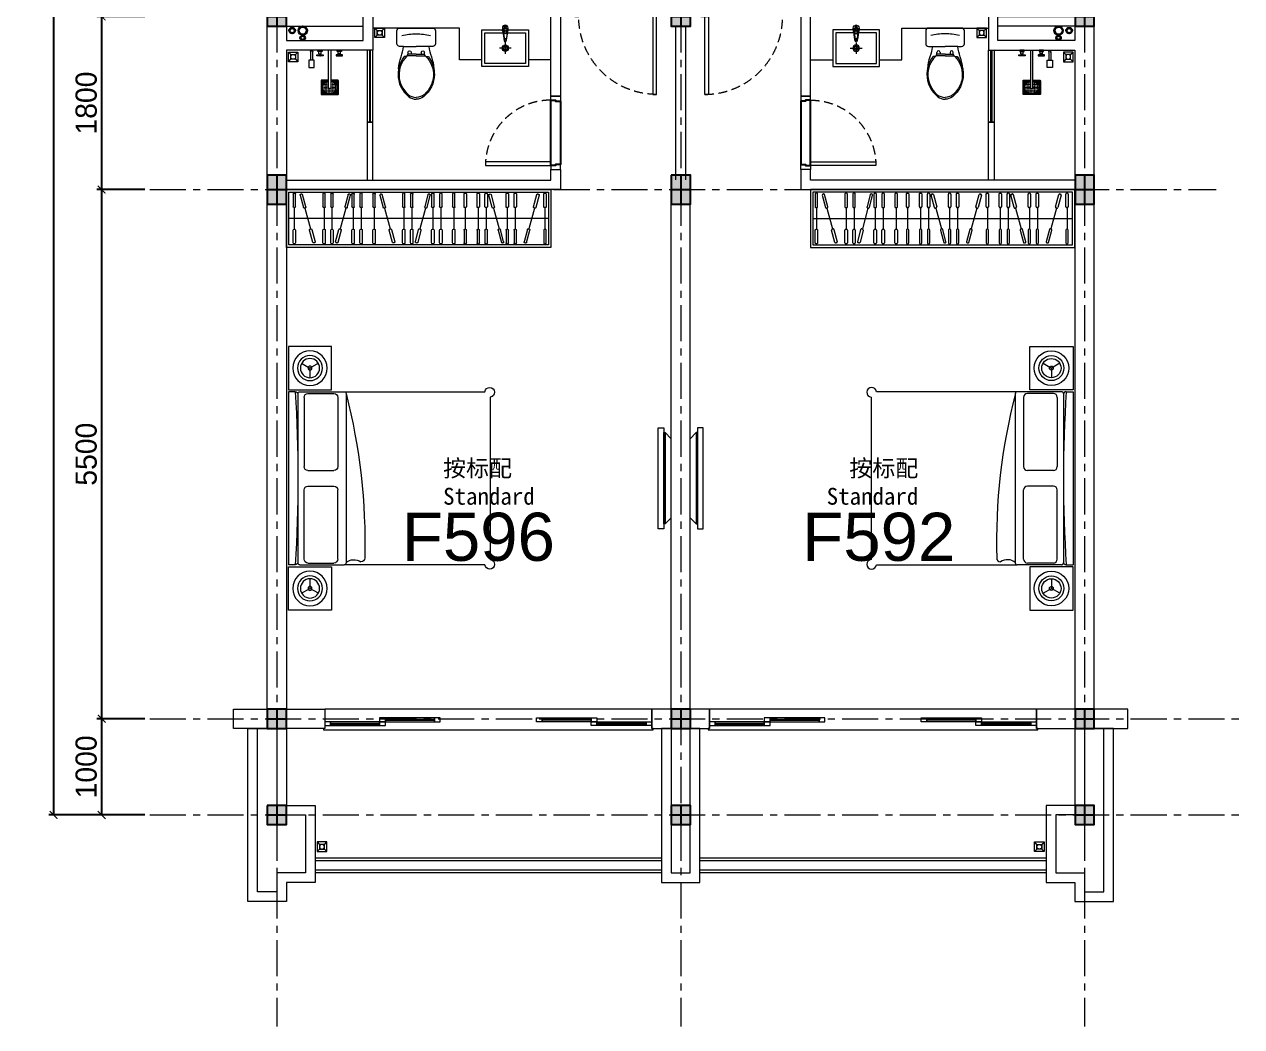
# Model space of a CAD drawing. Header units: inches. Extents: x -315689 to -186947, y -1261464 to -1173043.
# Drawn here: x -231417 to -218758, y -1197688 to -1187270 of the extents above; entities that cross this region are included whole.
import ezdxf

# ---------------------------------------------------------------- set-up
doc = ezdxf.new("R2010")
doc.units = ezdxf.units.IN
doc.header["$LTSCALE"] = 30
doc.header["$MEASUREMENT"] = 0
doc.linetypes.add('CENTER-1', pattern=[10, 6.25, -1.25, 1.25, -1.25])
doc.linetypes.add('HIDDEN', pattern=[9.525, 6.35, -3.175])
doc.layers.get('Defpoints').update_dxf_attribs({"color": 140, "lineweight": 0})
for name, color, linetype, lineweight in [('200mm Colum', 1, 'Continuous', 0), ('200mm Wall', 7, 'Continuous', 20), ('A-FLOR-HRAL', 11, 'Continuous', 0), ('A-WALL', 7, 'Continuous', 0), ('A-WALL-4-20', 252, 'Continuous', 0), ('C-DOOR', 45, 'Continuous', 0), ('D-FURNITURES-COUNTER-CABINET', 40, 'Continuous', 0), ('E- FIXTURES-TOILET', 251, 'Continuous', 0), ('E-FIXTURES-KITCHEN', 251, 'Continuous', 0), ('floor', 1, 'Continuous', 18), ('Grid-Line', 1, 'CENTER-1', 5), ('Symbol-Template', 251, 'Continuous', 0), ('TEXT2', 7, 'Continuous', 25)]:
    doc.layers.add(name, color=color, linetype=linetype, lineweight=lineweight)
doc.layers.add('A-dims', color=7, linetype='Continuous')
doc.styles.add('Annotative', font='arial.ttf')
doc.styles.add('cordia.shx', font='cordia.shx')
doc.styles.get("Standard").update_dxf_attribs({"font": 'arial.ttf'})
doc.dimstyles.new('ISO 100', dxfattribs={"dimscale": 100, "dimtxt": 2.2, "dimasz": 0.8, "dimexe": 0.5, "dimexo": 0.5, "dimgap": 0.5, "dimtad": 1, "dimdec": 0, "dimzin": 0, "dimdsep": 46, "dimtxsty": 'cordia.shx', "dimblk": 'ARCHTICK', "dimcen": 0.09, "dimclrd": 6, "dimclre": 6, "dimclrt": 256, "dimadec": 0, "dimazin": 0, "dimtfac": 1, "dimtdec": 0, "dimtix": 1, "dimtmove": 2, "dimatfit": 3, "dimfxl": 1, "dimtolj": 1, "dimtzin": 0, "dimarcsym": 0})

# ---------------------------------------------------------------- blocks, each defined once
blk = doc.blocks.new('AR-Drain-Tiolet-Area_Flat-A')
at = {"color": 0, "ltscale": 800}
for p, q in [((-120, -20), (-95, -45)), ((-95, -95), (-120, -120)), ((-45, -45), (-20, -20)), ((-45, -95), (-20, -120))]:
    blk.add_line(p, q, dxfattribs=at)
for points in [[(-20, -20), (-20, -120), (-120, -120), (-120, -20)], [(-45, -45), (-45, -95), (-95, -95), (-95, -45)]]:
    blk.add_lwpolyline(points, close=True, dxfattribs=at)
blk.add_circle((-70, -70), 25, dxfattribs=at)
blk = doc.blocks.new('AR-TV_Flat-A')
for points in [[(25, -525), (85, -525), (85, 525), (25, 525)], [(-50, 410), (10, 475), (10, -475), (-50, -410)], [(10, -475), (25, -475), (25, 475), (10, 475)]]:
    blk.add_lwpolyline(points, close=True)
blk = doc.blocks.new('AR-Wardrobe-Master-Bedroom_Flat-A')
at = {"color": 0}
for p, q in [((-2627, -58), (-2593, -186)), ((-2614, -46), (-2621, -47)), ((-2569, -179), (-2603, -52)), ((-2392, -46), (-2392, -178)), ((-2367, -178), (-2367, -46)), ((-2309, -46), (-2309, -178)), ((-2284, -178), (-2284, -46)), ((-2128, -52), (-2162, -179)), ((-2138, -186), (-2104, -58)), ((-2110, -47), (-2117, -46)), ((-2090, -46), (-2090, -178)), ((-2065, -178), (-2065, -46)), ((-2007, -46), (-2007, -178)), ((-1982, -178), (-1982, -46)), ((-1872, -46), (-1872, -178)), ((-1847, -178), (-1847, -46)), ((-1753, -178), (-1753, -46)), ((-1728, -46), (-1728, -178)), ((-1618, -178), (-1618, -46)), ((-1593, -46), (-1593, -178)), ((-1535, -178), (-1535, -46)), ((-1510, -46), (-1510, -178)), ((-1462, -186), (-1496, -58)), ((-1490, -47), (-1483, -46)), ((-1472, -52), (-1438, -179)), ((-1316, -178), (-1316, -46)), ((-1291, -46), (-1291, -178)), ((-1233, -178), (-1233, -46)), ((-1208, -46), (-1208, -178)), ((-1031, -179), (-997, -52)), ((-973, -58), (-1007, -186)), ((-986, -46), (-979, -47)), ((-924, -178), (-924, -46)), ((-924, -178), (-924, -46)), ((-899, -46), (-899, -178)), ((-899, -46), (-899, -178)), ((-789, -178), (-789, -46)), ((-764, -46), (-764, -178)), ((-706, -178), (-706, -46)), ((-681, -46), (-681, -178)), ((-633, -186), (-667, -58)), ((-661, -47), (-654, -46)), ((-643, -52), (-609, -179)), ((-487, -178), (-487, -46)), ((-462, -46), (-462, -178)), ((-404, -178), (-404, -46)), ((-379, -46), (-379, -178)), ((-202, -179), (-168, -52)), ((-144, -58), (-178, -186)), ((-157, -46), (-150, -47)), ((-95, -178), (-95, -46)), ((-70, -46), (-70, -178)), ((-2689, -187), (-2689, -412)), ((-2582, -192), (-2575, -190)), ((-2579, -191), (-2521, -409)), ((-2383, -187), (-2376, -187)), ((-2380, -187), (-2380, -412)), ((-2300, -187), (-2293, -187)), ((-2297, -187), (-2297, -412)), ((-2153, -191), (-2211, -409)), ((-2156, -190), (-2149, -192)), ((-2081, -187), (-2074, -187)), ((-2078, -187), (-2078, -412)), ((-1998, -187), (-1991, -187)), ((-1995, -187), (-1995, -412)), ((-1863, -187), (-1856, -187)), ((-1860, -187), (-1860, -412)), ((-1737, -187), (-1744, -187)), ((-1740, -187), (-1740, -412)), ((-1602, -187), (-1609, -187)), ((-1605, -187), (-1605, -412)), ((-1519, -187), (-1526, -187)), ((-1522, -187), (-1522, -412)), ((-1444, -190), (-1451, -192)), ((-1447, -191), (-1389, -409)), ((-1300, -187), (-1307, -187)), ((-1303, -187), (-1303, -412)), ((-1217, -187), (-1224, -187)), ((-1220, -187), (-1220, -412)), ((-1021, -191), (-1079, -409)), ((-1018, -192), (-1025, -190)), ((-908, -187), (-915, -187)), ((-908, -187), (-915, -187)), ((-911, -187), (-911, -412)), ((-911, -187), (-911, -412)), ((-773, -187), (-780, -187)), ((-776, -187), (-776, -412)), ((-690, -187), (-697, -187)), ((-693, -187), (-693, -412)), ((-615, -190), (-622, -192)), ((-618, -191), (-560, -409)), ((-471, -187), (-478, -187)), ((-474, -187), (-474, -412)), ((-388, -187), (-395, -187)), ((-391, -187), (-391, -412)), ((-192, -191), (-250, -409)), ((-189, -192), (-196, -190)), ((-79, -187), (-86, -187)), ((-82, -187), (-82, -412)), ((-2725, -300), (-25, -300)), ((-2496, -548), (-2530, -421)), ((-2524, -410), (-2517, -408)), ((-2506, -414), (-2472, -542)), ((-2392, -553), (-2392, -421)), ((-2383, -412), (-2376, -412)), ((-2367, -421), (-2367, -553)), ((-2309, -553), (-2309, -421)), ((-2300, -412), (-2293, -412)), ((-2284, -421), (-2284, -553)), ((-2259, -542), (-2225, -414)), ((-2201, -421), (-2235, -548)), ((-2214, -408), (-2207, -410)), ((-2090, -553), (-2090, -421)), ((-2081, -412), (-2074, -412)), ((-2065, -421), (-2065, -553)), ((-2007, -553), (-2007, -421)), ((-1998, -412), (-1991, -412)), ((-1982, -421), (-1982, -553)), ((-1872, -553), (-1872, -421)), ((-1863, -412), (-1856, -412)), ((-1847, -421), (-1847, -553)), ((-1753, -421), (-1753, -553)), ((-1737, -412), (-1744, -412)), ((-1728, -553), (-1728, -421)), ((-1618, -421), (-1618, -553)), ((-1602, -412), (-1609, -412)), ((-1593, -553), (-1593, -421)), ((-1535, -421), (-1535, -553)), ((-1519, -412), (-1526, -412)), ((-1510, -553), (-1510, -421)), ((-1399, -421), (-1365, -548)), ((-1386, -408), (-1393, -410)), ((-1341, -542), (-1375, -414)), ((-1316, -421), (-1316, -553)), ((-1300, -412), (-1307, -412)), ((-1291, -553), (-1291, -421)), ((-1233, -421), (-1233, -553)), ((-1217, -412), (-1224, -412)), ((-1208, -553), (-1208, -421)), ((-1094, -414), (-1128, -542)), ((-1104, -548), (-1070, -421)), ((-1076, -410), (-1083, -408)), ((-924, -421), (-924, -553)), ((-924, -421), (-924, -553)), ((-908, -412), (-915, -412)), ((-908, -412), (-915, -412)), ((-899, -553), (-899, -421)), ((-899, -553), (-899, -421)), ((-789, -421), (-789, -553)), ((-773, -412), (-780, -412)), ((-764, -553), (-764, -421)), ((-706, -421), (-706, -553)), ((-690, -412), (-697, -412)), ((-681, -553), (-681, -421)), ((-570, -421), (-536, -548)), ((-557, -408), (-564, -410)), ((-512, -542), (-546, -414)), ((-487, -421), (-487, -553)), ((-471, -412), (-478, -412)), ((-462, -553), (-462, -421)), ((-404, -421), (-404, -553)), ((-388, -412), (-395, -412)), ((-379, -553), (-379, -421)), ((-265, -414), (-299, -542)), ((-275, -548), (-241, -421)), ((-247, -410), (-254, -408)), ((-95, -421), (-95, -553)), ((-79, -412), (-86, -412)), ((-70, -553), (-70, -421)), ((-2478, -553), (-2485, -554)), ((-2376, -562), (-2383, -562)), ((-2293, -562), (-2300, -562)), ((-2246, -554), (-2253, -553)), ((-2074, -562), (-2081, -562)), ((-1991, -562), (-1998, -562)), ((-1856, -562), (-1863, -562)), ((-1744, -562), (-1737, -562)), ((-1609, -562), (-1602, -562)), ((-1526, -562), (-1519, -562)), ((-1354, -554), (-1347, -553)), ((-1307, -562), (-1300, -562)), ((-1224, -562), (-1217, -562)), ((-1122, -553), (-1115, -554)), ((-915, -562), (-908, -562)), ((-915, -562), (-908, -562)), ((-780, -562), (-773, -562)), ((-697, -562), (-690, -562)), ((-525, -554), (-518, -553)), ((-478, -562), (-471, -562)), ((-395, -562), (-388, -562)), ((-293, -553), (-286, -554)), ((-86, -562), (-79, -562))]:
    blk.add_line(p, q, dxfattribs=at)
for points in [[(0, 0), (-2750, 0), (-2750, -600), (0, -600)], [(-25, -25), (-2725, -25), (-2725, -575), (-25, -575)]]:
    blk.add_lwpolyline(points, close=True, dxfattribs=at)
for points in [[(-2701, -46), (-2701, -178, 0.414214), (-2692, -187), (-2685, -187, 0.414214), (-2676, -178), (-2676, -46, 0.414214), (-2685, -37), (-2692, -37, 0.414214)], [(-915, -37, 0.414214), (-924, -46, -0.414214), (-915, -37), (-908, -37, -0.414214), (-899, -46, 0.414214), (-908, -37)], [(-2692, -562, -0.414214), (-2701, -553), (-2701, -421, -0.414214), (-2692, -412), (-2685, -412, -0.414214), (-2676, -421), (-2676, -553, -0.414214), (-2685, -562)]]:
    blk.add_lwpolyline(points, format="xyb", close=True, dxfattribs=at)
for points in [[(-2367, -46, 0.414214), (-2376, -37), (-2383, -37, 0.414214), (-2392, -46)], [(-2284, -46, 0.414214), (-2293, -37), (-2300, -37, 0.414214), (-2309, -46)], [(-2065, -46, 0.414214), (-2074, -37), (-2081, -37, 0.414214), (-2090, -46)], [(-1982, -46, 0.414214), (-1991, -37), (-1998, -37, 0.414214), (-2007, -46)], [(-1847, -46, 0.414214), (-1856, -37), (-1863, -37, 0.414214), (-1872, -46)], [(-1753, -46, -0.414214), (-1744, -37), (-1737, -37, -0.414214), (-1728, -46)], [(-1618, -46, -0.414214), (-1609, -37), (-1602, -37, -0.414214), (-1593, -46)], [(-1510, -46, 0.414214), (-1519, -37), (-1526, -37, 0.414214), (-1535, -46)], [(-1291, -46, 0.414214), (-1300, -37), (-1307, -37, 0.414214), (-1316, -46)], [(-1233, -46, -0.414214), (-1224, -37), (-1217, -37, -0.414214), (-1208, -46)], [(-789, -46, -0.414214), (-780, -37), (-773, -37, -0.414214), (-764, -46)], [(-681, -46, 0.414214), (-690, -37), (-697, -37, 0.414214), (-706, -46)], [(-462, -46, 0.414214), (-471, -37), (-478, -37, 0.414214), (-487, -46)], [(-404, -46, -0.414214), (-395, -37), (-388, -37, -0.414214), (-379, -46)], [(-70, -46, 0.414214), (-79, -37), (-86, -37, 0.414214), (-95, -46)]]:
    blk.add_lwpolyline(points, format="xyb", dxfattribs=at)
for centre, start, end in [((-2619, -56), 105, 195), ((-2612, -54), 15, 105), ((-2120, -54), 75, 165), ((-2113, -56), 345, 75), ((-1487, -56), 105, 195), ((-1480, -54), 15, 105), ((-988, -54), 75, 165), ((-981, -56), 345, 75), ((-658, -56), 105, 195), ((-651, -54), 15, 105), ((-159, -54), 75, 165), ((-152, -56), 345, 75), ((-2585, -184), 195, 285), ((-2578, -182), 285, 15), ((-2383, -178), 180, 270), ((-2376, -178), 270, 0), ((-2300, -178), 180, 270), ((-2293, -178), 270, 0), ((-2154, -182), 165, 255), ((-2147, -184), 255, 345), ((-2081, -178), 180, 270), ((-2074, -178), 270, 0), ((-1998, -178), 180, 270), ((-1991, -178), 270, 0), ((-1863, -178), 180, 270), ((-1856, -178), 270, 0), ((-1744, -178), 180, 270), ((-1737, -178), 270, 0), ((-1609, -178), 180, 270), ((-1602, -178), 270, 0), ((-1526, -178), 180, 270), ((-1519, -178), 270, 0), ((-1453, -184), 195, 285), ((-1446, -182), 285, 15), ((-1307, -178), 180, 270), ((-1300, -178), 270, 0), ((-1224, -178), 180, 270), ((-1217, -178), 270, 0), ((-1022, -182), 165, 255), ((-1015, -184), 255, 345), ((-915, -178), 180, 270), ((-915, -178), 180, 270), ((-908, -178), 270, 0), ((-908, -178), 270, 0), ((-780, -178), 180, 270), ((-773, -178), 270, 0), ((-697, -178), 180, 270), ((-690, -178), 270, 0), ((-624, -184), 195, 285), ((-617, -182), 285, 15), ((-478, -178), 180, 270), ((-471, -178), 270, 0), ((-395, -178), 180, 270), ((-388, -178), 270, 0), ((-193, -182), 165, 255), ((-186, -184), 255, 345), ((-86, -178), 180, 270), ((-79, -178), 270, 0), ((-2522, -418), 105, 195), ((-2515, -416), 15, 105), ((-2383, -421), 90, 180), ((-2376, -421), 0, 90), ((-2300, -421), 90, 180), ((-2293, -421), 0, 90), ((-2217, -416), 75, 165), ((-2210, -418), 345, 75), ((-2081, -421), 90, 180), ((-2074, -421), 0, 90), ((-1998, -421), 90, 180), ((-1991, -421), 0, 90), ((-1863, -421), 90, 180), ((-1856, -421), 0, 90), ((-1744, -421), 90, 180), ((-1737, -421), 0, 90), ((-1609, -421), 90, 180), ((-1602, -421), 0, 90), ((-1526, -421), 90, 180), ((-1519, -421), 0, 90), ((-1390, -418), 105, 195), ((-1383, -416), 15, 105), ((-1307, -421), 90, 180), ((-1300, -421), 0, 90), ((-1224, -421), 90, 180), ((-1217, -421), 0, 90), ((-1085, -416), 75, 165), ((-1078, -418), 345, 75), ((-915, -421), 90, 180), ((-915, -421), 90, 180), ((-908, -421), 0, 90), ((-908, -421), 0, 90), ((-780, -421), 90, 180), ((-773, -421), 0, 90), ((-697, -421), 90, 180), ((-690, -421), 0, 90), ((-561, -418), 105, 195), ((-554, -416), 15, 105), ((-478, -421), 90, 180), ((-471, -421), 0, 90), ((-395, -421), 90, 180), ((-388, -421), 0, 90), ((-256, -416), 75, 165), ((-249, -418), 345, 75), ((-86, -421), 90, 180), ((-79, -421), 0, 90), ((-2488, -546), 195, 285), ((-2481, -544), 285, 15), ((-2383, -553), 180, 270), ((-2376, -553), 270, 0), ((-2300, -553), 180, 270), ((-2293, -553), 270, 0), ((-2251, -544), 165, 255), ((-2244, -546), 255, 345), ((-2081, -553), 180, 270), ((-2074, -553), 270, 0), ((-1998, -553), 180, 270), ((-1991, -553), 270, 0), ((-1863, -553), 180, 270), ((-1856, -553), 270, 0), ((-1744, -553), 180, 270), ((-1737, -553), 270, 0), ((-1609, -553), 180, 270), ((-1602, -553), 270, 0), ((-1526, -553), 180, 270), ((-1519, -553), 270, 0), ((-1356, -546), 195, 285), ((-1349, -544), 285, 15), ((-1307, -553), 180, 270), ((-1300, -553), 270, 0), ((-1224, -553), 180, 270), ((-1217, -553), 270, 0), ((-1119, -544), 165, 255), ((-1112, -546), 255, 345), ((-915, -553), 180, 270), ((-915, -553), 180, 270), ((-908, -553), 270, 0), ((-908, -553), 270, 0), ((-780, -553), 180, 270), ((-773, -553), 270, 0), ((-697, -553), 180, 270), ((-690, -553), 270, 0), ((-527, -546), 195, 285), ((-520, -544), 285, 15), ((-478, -553), 180, 270), ((-471, -553), 270, 0), ((-395, -553), 180, 270), ((-388, -553), 270, 0), ((-290, -544), 165, 255), ((-283, -546), 255, 345), ((-86, -553), 180, 270), ((-79, -553), 270, 0)]:
    blk.add_arc(centre, 9, start, end, dxfattribs=at)
blk = doc.blocks.new('AR-Shower_Flat-A')
at = {"color": 0}
for p, q in [((-12, 0), (-12, -388)), ((13, -388), (13, 0)), ((-133, -50), (-105, -50)), ((-113, -38), (-113, -13)), ((-113, -38), (-88, -38)), ((-111, -40), (-111, -38)), ((-111, -40), (-90, -40)), ((-105, -50), (-105, -40)), ((-95, -50), (-95, -40)), ((-90, -40), (-90, -38)), ((-88, -38), (-88, -13)), ((88, -38), (88, -13)), ((113, -38), (88, -38)), ((90, -40), (90, -38)), ((111, -40), (90, -40)), ((95, -50), (95, -40)), ((105, -50), (105, -40)), ((133, -50), (105, -50)), ((111, -40), (111, -38)), ((113, -38), (113, -13)), ((179, -16), (179, -105)), ((198, -16), (198, -105))]:
    blk.add_line(p, q, dxfattribs=at)
at = {"color": 0, "ltscale": 0.4}
for p, q in [((-80, -373), (-30, -322)), ((-80, -367), (-35, -322)), ((-80, -358), (-45, -322)), ((-80, -352), (-50, -322)), ((-80, -343), (-60, -322)), ((-80, -337), (-65, -322)), ((80, -373), (30, -322)), ((80, -367), (35, -322)), ((80, -358), (45, -322)), ((80, -352), (50, -322)), ((80, -343), (60, -322)), ((80, -337), (65, -322)), ((-80, -402), (-30, -452)), ((-80, -408), (-35, -452)), ((-80, -417), (-45, -452)), ((-80, -423), (-50, -452)), ((-80, -432), (-60, -452)), ((-80, -438), (-65, -452)), ((80, -402), (30, -452)), ((80, -408), (35, -452)), ((80, -417), (45, -452)), ((80, -423), (50, -452)), ((80, -432), (60, -452)), ((80, -438), (65, -452))]:
    blk.add_line(p, q, dxfattribs=at)
at = {"color": 0}
for points in [[(-123, -13), (-77, -13), (-77, 0), (-123, 0)], [(77, -13), (123, -13), (123, 0), (77, 0)], [(216, -180), (160, -180), (160, -105), (216, -105)]]:
    blk.add_lwpolyline(points, close=True, dxfattribs=at)
for points in [[(-95, -50), (-68, -50), (-68, -60), (-133, -60), (-133, -50), (-105, -50)], [(95, -50), (68, -50), (68, -60), (133, -60), (133, -50), (105, -50)]]:
    blk.add_lwpolyline(points, dxfattribs=at)
blk.add_lwpolyline([(13, -312), (85, -312, -0.414214), (90, -318), (90, -458, -0.414214), (85, -462), (-85, -462, -0.414214), (-90, -458), (-90, -318, -0.414214), (-85, -312), (-12, -312)], format="xyb", dxfattribs=at)
at = {"color": 0, "ltscale": 0.4}
blk.add_lwpolyline([(13, -318), (80, -318, -0.414214), (85, -322), (85, -452, -0.414214), (80, -458), (-80, -458, -0.414214), (-85, -452), (-85, -322, -0.414214), (-80, -318), (-12, -318)], format="xyb", dxfattribs=at)
blk.add_lwpolyline([(13, -322), (80, -322), (80, -452), (-80, -452), (-80, -322), (-12, -322)], dxfattribs=at)
at = {"color": 0}
for centre in [(-100, -55), (100, -55)]:
    blk.add_circle(centre, 5, dxfattribs=at)
at = {"color": 0, "ltscale": 0.4}
for centre in [(-75, -327), (-75, -342), (-75, -357), (-75, -372), (-60, -327), (-60, -342), (-60, -357), (-60, -372), (-45, -327), (-45, -342), (-45, -357), (-45, -372), (-30, -327), (-30, -342), (-30, -357), (-30, -372), (-15, -327), (-15, -342), (-15, -357), (-15, -372), (15, -327), (15, -342), (15, -357), (15, -372), (30, -327), (30, -342), (30, -357), (30, -372), (45, -327), (45, -342), (45, -357), (45, -372), (60, -327), (60, -342), (60, -357), (60, -372), (75, -327), (75, -342), (75, -357), (75, -372), (-75, -388), (-75, -402), (-75, -417), (-75, -432), (-75, -447), (-60, -388), (-60, -402), (-60, -417), (-60, -432), (-60, -447), (-45, -388), (-45, -402), (-45, -417), (-45, -432), (-45, -447), (-30, -388), (-30, -402), (-30, -417), (-30, -432), (-30, -447), (-15, -388), (-15, -402), (-15, -417), (-15, -432), (-15, -447), (0, -402), (0, -417), (0, -432), (0, -447), (15, -388), (15, -402), (15, -417), (15, -432), (15, -447), (30, -388), (30, -402), (30, -417), (30, -432), (30, -447), (45, -388), (45, -402), (45, -417), (45, -432), (45, -447), (60, -388), (60, -402), (60, -417), (60, -432), (60, -447), (75, -388), (75, -402), (75, -417), (75, -432), (75, -447)]:
    blk.add_circle(centre, 2.5, dxfattribs=at)
at = {"color": 0}
for centre, radius, start, end in [((188, -16), 12.5, 319.3242, 221.3083), ((188, -16), 9.5, 356.2923, 183.935), ((0, -388), 12.5, 180, 0)]:
    blk.add_arc(centre, radius, start, end, dxfattribs=at)
at = {"color": 0, "extrusion": (0, 0, -1)}
for start_param, end_param in [(-0.928631, 0), (3.141593, 4.070224)]:
    blk.add_ellipse((-100, -50), major_axis=(-5, 0), ratio=0.24875, start_param=start_param, end_param=end_param, dxfattribs=at)
at = {"color": 0}
for start_param, end_param in [(0, 0.928631), (2.212962, 3.141593)]:
    blk.add_ellipse((100, -50), major_axis=(-5, 0), ratio=0.24875, start_param=start_param, end_param=end_param, dxfattribs=at)
blk = doc.blocks.new('AR-Upper-Bed_Flat-A')
for p, q in [((-332, 1195), (-245, 1145)), ((-158, 1195), (-245, 1145)), ((-600, 900), (-2064, 900)), ((-140, 900), (-600, 900)), ((-90, 900), (-20, 900)), ((-20, 900), (-20, -900)), ((-2120, 844), (-2120, -844)), ((-620, 880), (-620, -880)), ((-534, 841), (-534, 121)), ((-224, 881), (-494, 881)), ((-184, 841), (-184, 121)), ((-120, 880), (-120, -880)), ((-120, 870), (-120, -870)), ((-224, 81), (-494, 81)), ((-534, -841), (-534, -121)), ((-224, -81), (-494, -81)), ((-184, -841), (-184, -121)), ((-224, -881), (-494, -881)), ((-2064, -900), (-600, -900)), ((-140, -900), (-600, -900)), ((-90, -900), (-20, -900)), ((-245, -1045), (-245, -1145)), ((-332, -1195), (-245, -1145)), ((-158, -1195), (-245, -1145))]:
    blk.add_line(p, q)
for points in [[(-470, 920), (-470, 1370), (-20, 1370), (-20, 920)], [(-470, -920), (-470, -1370), (-20, -1370), (-20, -920)]]:
    blk.add_lwpolyline(points, close=True)
blk.add_lwpolyline([(-245, 1145), (-245, 1045)])
for centre, radius in [((-245, 1145), 180), ((-245, 1145), 130), ((-245, 1145), 100), ((-245, 1145), 20), ((-245, -1145), 180), ((-245, -1145), 130), ((-245, -1145), 100), ((-245, -1145), 20)]:
    blk.add_circle(centre, radius)
for centre, radius, start, end in [((-2114, 894), 50.2, 6.6955, 263.3045), ((-600, 880), 20, 90, 180), ((-140, 880), 20, 0, 90), ((13395, 0), 13515, 176.1817, 183.8183), ((-90, 870), 30, 90, 180), ((5368, -666), 6184, 165.5258, 181.5308), ((-494, 841), 40, 90, 180), ((-224, 841), 40, 0, 90), ((-494, 121), 40, 180, 270), ((-224, 121), 40, 270, 0), ((-494, -121), 40, 90, 180), ((-224, -121), 40, 0, 90), ((-2114, -894), 50.2, 96.6955, 353.3045), ((-774, -830), 40, 181.4499, 268.6847), ((-703, -964), 118, 45.0954, 127.3906), ((-600, -880), 20, 180, 270), ((-494, -841), 40, 180, 270), ((-224, -841), 40, 270, 0), ((-140, -880), 20, 270, 0), ((-90, -870), 30, 180, 270)]:
    blk.add_arc(centre, radius, start, end)
blk = doc.blocks.new('_ArchTick')
at = {"color": 0, "linetype": 'ByBlock', "const_width": 0.15}
blk.add_lwpolyline([(-0.5, -0.5), (0.5, 0.5)], dxfattribs=at)
blk = doc.blocks.new('*D95')
at = {"layer": 'A-dims', "color": 6, "lineweight": -2, "transparency": 16777216}
for p, q in [((-230163, -1188988), (-230663, -1188988)), ((-230613, -1188988), (-230613, -1194488)), ((-230163, -1194488), (-230663, -1194488))]:
    blk.add_line(p, q, dxfattribs=at)
at = {"layer": 'Defpoints', "color": 0, "transparency": 16777216}
for p in [(-230113, -1188988), (-230613, -1194488), (-230113, -1194488)]:
    blk.add_point(p, dxfattribs=at)
at = {"layer": 'A-dims', "color": 6, "lineweight": -2, "transparency": 16777216, "xscale": 80, "yscale": 80, "zscale": 80}
for p, rotation in [((-230613, -1188988), 90), ((-230613, -1194488), 270)]:
    blk.add_blockref('_ArchTick', p, dxfattribs=dict(at, rotation=rotation))
at = {"layer": 'A-dims', "transparency": 16777216, "insert": (-230773, -1191738), "char_height": 220, "attachment_point": 5, "rotation": 90, "style": 'cordia.shx'}
blk.add_mtext('\\A1;5500', dxfattribs=at)
blk = doc.blocks.new('*D96')
at = {"layer": 'A-dims', "color": 6, "lineweight": -2, "transparency": 16777216}
for p, q in [((-230163, -1194488), (-230663, -1194488)), ((-230613, -1194488), (-230613, -1195488)), ((-230163, -1195488), (-230663, -1195488))]:
    blk.add_line(p, q, dxfattribs=at)
at = {"layer": 'Defpoints', "color": 0, "transparency": 16777216}
for p in [(-230113, -1194488), (-230613, -1195488), (-230113, -1195488)]:
    blk.add_point(p, dxfattribs=at)
at = {"layer": 'A-dims', "color": 6, "lineweight": -2, "transparency": 16777216, "xscale": 80, "yscale": 80, "zscale": 80}
for p, rotation in [((-230613, -1194488), 90), ((-230613, -1195488), 270)]:
    blk.add_blockref('_ArchTick', p, dxfattribs=dict(at, rotation=rotation))
at = {"layer": 'A-dims', "transparency": 16777216, "insert": (-230773, -1194988), "char_height": 220, "attachment_point": 5, "rotation": 90, "style": 'cordia.shx'}
blk.add_mtext('\\A1;1000', dxfattribs=at)
blk = doc.blocks.new('*D97')
at = {"layer": 'A-dims', "color": 6, "lineweight": -2, "transparency": 16777216}
for p, q in [((-230163, -1187188), (-230663, -1187188)), ((-230613, -1187188), (-230613, -1188988)), ((-230163, -1188988), (-230663, -1188988))]:
    blk.add_line(p, q, dxfattribs=at)
at = {"layer": 'Defpoints', "color": 0, "transparency": 16777216}
for p in [(-230113, -1187188), (-230613, -1188988), (-230113, -1188988)]:
    blk.add_point(p, dxfattribs=at)
at = {"layer": 'A-dims', "color": 6, "lineweight": -2, "transparency": 16777216, "xscale": 80, "yscale": 80, "zscale": 80}
for p, rotation in [((-230613, -1187188), 90), ((-230613, -1188988), 270)]:
    blk.add_blockref('_ArchTick', p, dxfattribs=dict(at, rotation=rotation))
at = {"layer": 'A-dims', "transparency": 16777216, "insert": (-230773, -1188088), "char_height": 220, "attachment_point": 5, "rotation": 90, "style": 'cordia.shx'}
blk.add_mtext('\\A1;1800', dxfattribs=at)
blk = doc.blocks.new('*D98')
at = {"layer": 'A-dims', "color": 6, "lineweight": -2, "transparency": 16777216}
for p, q in [((-230163, -1177688), (-231163, -1177688)), ((-231113, -1177688), (-231113, -1195488)), ((-230163, -1195488), (-231163, -1195488))]:
    blk.add_line(p, q, dxfattribs=at)
at = {"layer": 'Defpoints', "color": 0, "transparency": 16777216}
for p in [(-230113, -1177688), (-231113, -1195488), (-230113, -1195488)]:
    blk.add_point(p, dxfattribs=at)
at = {"layer": 'A-dims', "color": 6, "lineweight": -2, "transparency": 16777216, "xscale": 80, "yscale": 80, "zscale": 80}
for p, rotation in [((-231113, -1177688), 90), ((-231113, -1195488), 270)]:
    blk.add_blockref('_ArchTick', p, dxfattribs=dict(at, rotation=rotation))
at = {"layer": 'A-dims', "transparency": 16777216, "insert": (-231273, -1186588), "char_height": 220, "attachment_point": 5, "rotation": 90, "style": 'cordia.shx'}
blk.add_mtext('\\A1;17800', dxfattribs=at)
blk = doc.blocks.new('AR-Single-Wood-Door-81cm-100-Frame_Flat-A')
at = {"color": 0}
for points in [[(-445, 0), (-445, -100), (-405, -100), (-405, -50), (-395, -50), (-395, 0), (-405, 0), (-405, 0), (-445, 0)], [(445, 0), (445, -100), (405, -100), (405, -50), (395, -50), (395, 0), (405, 0), (405, 0), (445, 0)], [(-405, -100), (-365, -100), (-365, -910), (-405, -910)]]:
    blk.add_lwpolyline(points, close=True, dxfattribs=at)
at = {"color": 0, "linetype": 'HIDDEN', "ltscale": 0.5}
blk.add_arc((-405, -100), 810, 270, 0, dxfattribs=at)
blk = doc.blocks.new('AR-Single-Wood-Door-68cm-100-Frame_Flat-A')
at = {"color": 0}
for points in [[(-340, 100), (-300, 100), (-300, 780), (-340, 780)], [(-340, 50), (-340, 100), (-380, 100), (-380, 0), (-330, 0), (-330, 50)], [(340, 50), (340, 100), (380, 100), (380, 0), (330, 0), (330, 50)]]:
    blk.add_lwpolyline(points, close=True, dxfattribs=at)
at = {"color": 0, "linetype": 'HIDDEN', "ltscale": 0.5}
blk.add_arc((-340, 100), 680, 0, 90, dxfattribs=at)
blk = doc.blocks.new('AR-Fixed-Alu-Door-340cm-200-Frame_Flat-A')
at = {"color": 0}
for points in [[(-1070, 150), (-1130, 150), (-1130, 110), (-1070, 110)], [(-560, 150), (-1070, 150), (-1070, 110), (-560, 110)], [(-500, 150), (-560, 150), (-560, 110), (-500, 110)], [(500, 150), (560, 150), (560, 110), (500, 110)], [(560, 150), (1070, 150), (1070, 110), (560, 110)], [(1070, 150), (1130, 150), (1130, 110), (1070, 110)], [(-1640, 110), (-1700, 110), (-1700, 70), (-1640, 70)], [(-1130, 110), (-1640, 110), (-1640, 70), (-1130, 70)], [(-1070, 110), (-1130, 110), (-1130, 70), (-1070, 70)], [(1070, 110), (1130, 110), (1130, 70), (1070, 70)], [(1130, 110), (1640, 110), (1640, 70), (1130, 70)], [(1640, 110), (1700, 110), (1700, 70), (1640, 70)]]:
    blk.add_lwpolyline(points, close=True, dxfattribs=at)
for points in [[(-1070, 135), (-560, 135)], [(1070, 135), (560, 135)], [(-1640, 95), (-1130, 95)], [(-1640, 85), (-1130, 85)], [(-1070, 125), (-560, 125)], [(1070, 125), (560, 125)], [(1640, 95), (1130, 95)], [(1640, 85), (1130, 85)]]:
    blk.add_lwpolyline(points, dxfattribs=at)
blk = doc.blocks.new('200mm Column')
blk.add_point((0, 0))
at = {"color": 1, "linetype": 'ByBlock'}
blk.add_wipeout([(100, -100), (-100, -100), (-100, 100), (100, 100)], dxfattribs=at)
blk = doc.blocks.new('zhu1')
at = {"lineweight": 25}
blk.add_hatch(color=7, dxfattribs=at).paths.add_polyline_path([(703739, -104407), (703739, -104607), (703939, -104607), (703939, -104407)])
at = {"color": 7, "lineweight": 25}
for p, q in [((703839, -104407), (703839, -104607)), ((703739, -104507), (703939, -104507))]:
    blk.add_line(p, q, dxfattribs=at)
blk.add_lwpolyline([(703739, -104407), (703739, -104607), (703939, -104607), (703939, -104407), (703739, -104407)], dxfattribs=at)
blk = doc.blocks.new('zhu3')
at = {"lineweight": 25}
blk.add_hatch(color=6, dxfattribs=at).paths.add_polyline_path([(699852, -95440), (699852, -95740), (700052, -95740), (700052, -95440)])
at = {"color": 6, "lineweight": 25}
for p, q in [((699952, -95440), (699952, -95740)), ((699852, -95590), (700052, -95590))]:
    blk.add_line(p, q, dxfattribs=at)
blk.add_lwpolyline([(699852, -95440), (699852, -95740), (700052, -95740), (700052, -95440), (699852, -95440)], dxfattribs=at)
blk = doc.blocks.new('zhu2')
at = {"lineweight": 25}
blk.add_hatch(color=5, dxfattribs=at).paths.add_polyline_path([(704694, -104492), (704694, -104792), (704894, -104792), (704894, -104492)])
at = {"color": 5, "lineweight": 25}
for p, q in [((704794, -104492), (704794, -104792)), ((704694, -104642), (704894, -104642))]:
    blk.add_line(p, q, dxfattribs=at)
blk.add_lwpolyline([(704694, -104492), (704694, -104792), (704894, -104792), (704894, -104492), (704694, -104492)], dxfattribs=at)
blk = doc.blocks.new('jgzhuzjd')
at = {"color": 3, "lineweight": 25}
for name, p in [('zhu2', (-415512, 114503)), ('zhu2', (-415512, 110653)), ('zhu1', (-414557, 108918)), ('zhu1', (-414557, 105518)), ('zhu3', (-410670, 94801)), ('zhu1', (-414557, 98218)), ('zhu1', (-414557, 97218))]:
    blk.add_blockref(name, p, dxfattribs=at)
blk = doc.blocks.new('AR-Toilet_Flat-A')
at = {"color": 0}
for p, q in [((-308, 94), (-291, 85)), ((-291, 52), (-291, 85)), ((-291, 85), (-273, 85)), ((-273, 52), (-291, 52)), ((-291, 0), (-291, 52)), ((-291, 0), (-291, -52)), ((-308, -94), (-291, -85)), ((-291, -52), (-291, -85)), ((-273, -52), (-291, -52)), ((-291, -85), (-273, -85))]:
    blk.add_line(p, q, dxfattribs=at)
for points in [[(-500, 189, 0.230343), (-734, 76, 0.16845), (-760, 0, 2.883082)], [(-315, 101, 0.434217), (-710, 85, 0.182634), (-741, 0, 2.693815)], [(-443, 183, 0.048023), (-500, 189, 0.16845)], [(-212, -172, 0.414214), (-183, -201), (-49, -201, 0.414214), (-20, -172), (-20, 0), (-20, 172, 0.414214), (-49, 201), (-183, 201, 0.414214), (-212, 172), (-212, 132, -0.052345), (-319, 158, 0.071131), (-443, 183, 0.160777)], [(-413, 176, 0.026594), (-443, 183, 0.16845)], [(-315, 124, 0.094048), (-413, 176, 0.16845)], [(-212, 132), (-212, 0, 0.414214)], [(-315, 101), (-315, 124, 0.416606)], [(-308, 94, 0.008985), (-315, 101, 0.182634)], [(-308, 0), (-308, 94, 0.008985)], [(-308, 0), (-308, -94, -0.444938)], [(-212, -132), (-212, 0, -0.414214)], [(-500, -189, -0.230343), (-734, -76, -0.16845), (-760, 0, -2.883082)], [(-315, -101, -0.434217), (-710, -85, -0.182634), (-741, 0, -2.693815)], [(-315, -124, -0.105447), (-425, -179, -0.16845)], [(-308, -94, -0.008985), (-315, -101, -0.182634)], [(-315, -101), (-315, -124, -0.416606)], [(-443, -183, -0.048023), (-500, -189, -0.16845)], [(-443, -183, 0.071131), (-319, -158, -0.052345), (-212, -132), (-212, -172, 0.414214)], [(-425, -179, -0.015301), (-443, -183, -0.16845)]]:
    blk.add_lwpolyline(points, format="xyb", dxfattribs=at)
for centre, radius, start, end in [((-668, 0), 588, 0.028, 14.6712), ((-273, 69), 16.3, 270, 90), ((-273, -69), 16.3, 270, 90), ((-668, 0), 588, 345.3288, 359.972)]:
    blk.add_arc(centre, radius, start, end, dxfattribs=at)
blk = doc.blocks.new('sink for narrow stand')
at = {"layer": 'E- FIXTURES-TOILET'}
for p, q in [((78190, -418615), (78190, -418736)), ((78251, -418675), (78129, -418675))]:
    blk.add_line(p, q, dxfattribs=at)
for points in [[(77947, -418485), (78162, -418485)], [(78218, -418485), (78432, -418485), (78432, -418865), (77947, -418865), (77947, -418485)], [(78214, -418515), (78402, -418515), (78402, -418835), (77977, -418835), (77977, -418515), (78166, -418515)]]:
    blk.add_lwpolyline(points, dxfattribs=at)
for points in [[(78202, -418590), (78204, -418578, 0.090943), (78206, -418572), (78212, -418530), (78217, -418497), (78220, -418466, 0.413838), (78190, -418436, 0.413838), (78160, -418466), (78163, -418497), (78168, -418530), (78174, -418572, 0.090943), (78176, -418578), (78178, -418590, 0.482882)], [(78163, -418497, -0.462811), (78190, -418466, -0.462811), (78217, -418497)], [(78168, -418495, -0.414214), (78190, -418474, -0.685598)], [(78168, -418495), (78178, -418569, 0.389882), (78190, -418579, 1.391857)], [(78212, -418495, 0.414214), (78190, -418474, 0.685598)], [(78212, -418495), (78202, -418569, -0.389882), (78190, -418579, -1.391857)], [(78204, -418578, -0.245866), (78190, -418588, -0.245866), (78176, -418578)], [(78178, -418590), (78179, -418598, 0.409667), (78190, -418608, 0.409667), (78201, -418598), (78202, -418590)], [(78178, -418590, 0.389882), (78190, -418600, 0.230616), (78199, -418596, 0.146126), (78202, -418590)]]:
    blk.add_lwpolyline(points, format="xyb", dxfattribs=at)
for centre, radius in [((78190, -418508), 19), ((78190, -418452), 14.3), ((78190, -418508), 12), ((78190, -418452), 8.9), ((78190, -418675), 32.7), ((78190, -418675), 21.2)]:
    blk.add_circle(centre, radius, dxfattribs=at)
blk = doc.blocks.new('2nd')
for points in [[(-225942, -1188058), (-225892, -1188058), (-225892, -1188068), (-225842, -1188068), (-225842, -1188728), (-225892, -1188728), (-225892, -1188738), (-225942, -1188738)], [(-223242, -1188058), (-223292, -1188058), (-223292, -1188068), (-223342, -1188068), (-223342, -1188728), (-223292, -1188728), (-223292, -1188738), (-223242, -1188738)]]:
    blk.add_lwpolyline(points, close=True)
for centre, radius in [((-228632, -1187335), 30), ((-228632, -1187335), 25), ((-228522, -1187335), 45), ((-228522, -1187335), 40), ((-228522, -1187410), 25), ((-228522, -1187410), 20), ((-220662, -1187335), 45), ((-220662, -1187335), 40), ((-220662, -1187410), 25), ((-220662, -1187410), 20), ((-220552, -1187335), 30), ((-220552, -1187335), 25)]:
    blk.add_circle(centre, radius)
at = {"layer": '200mm Wall'}
for p, q in [((-224892, -1194388), (-224892, -1194588)), ((-224292, -1194588), (-224292, -1194388))]:
    blk.add_line(p, q, dxfattribs=at)
at = {"layer": 'A-FLOR-HRAL'}
for p, q in [((-224792, -1195963), (-228392, -1195963)), ((-220792, -1195963), (-224392, -1195963)), ((-224792, -1196063), (-228392, -1196063)), ((-220792, -1196063), (-224392, -1196063))]:
    blk.add_line(p, q, dxfattribs=at)
at = {"layer": 'A-WALL'}
for points in [[(-225842, -1187188), (-225842, -1188018), (-225942, -1188018), (-225942, -1187188)], [(-227792, -1187188), (-227792, -1187538), (-228692, -1187538), (-228692, -1188888), (-225942, -1188888), (-225942, -1188778), (-225842, -1188778), (-225842, -1188988), (-228692, -1188988), (-228692, -1194388), (-228292, -1194388), (-228292, -1194588), (-229242, -1194588), (-229242, -1194388), (-228892, -1194388), (-228892, -1188988)], [(-223342, -1187188), (-223342, -1188018), (-223242, -1188018), (-223242, -1187188)], [(-221392, -1187188), (-221392, -1187538), (-220492, -1187538), (-220492, -1188888), (-223242, -1188888), (-223242, -1188778), (-223342, -1188778), (-223342, -1188988), (-220492, -1188988), (-220492, -1194388), (-220892, -1194388), (-220892, -1194588), (-219942, -1194588), (-219942, -1194388), (-220292, -1194388), (-220292, -1188988)], [(-224642, -1188988), (-224642, -1187188), (-224802, -1187188), (-224802, -1187088), (-224692, -1187088)], [(-224492, -1187088), (-224492, -1187088), (-224382, -1187088), (-224382, -1187188), (-224542, -1187188), (-224542, -1188988)], [(-228692, -1187188), (-228692, -1187438), (-227892, -1187438), (-227892, -1187188), (-228692, -1187188)], [(-220492, -1187188), (-220492, -1187438), (-221292, -1187438), (-221292, -1187188), (-220492, -1187188)], [(-228892, -1188888), (-228892, -1187288)], [(-220292, -1188888), (-220292, -1188888), (-220292, -1187288)]]:
    blk.add_lwpolyline(points, dxfattribs=at)
at = {"layer": 'A-WALL-4-20'}
for p, q in [((-224792, -1195938), (-228392, -1195938)), ((-220792, -1195938), (-224392, -1195938)), ((-224792, -1196088), (-228392, -1196088)), ((-220792, -1196088), (-224392, -1196088))]:
    blk.add_line(p, q, dxfattribs=at)
for points in [[(-228292, -1194588), (-228307, -1194588), (-228307, -1194603), (-224877, -1194603), (-224877, -1194588), (-224892, -1194588), (-224892, -1194388), (-228292, -1194388)], [(-224292, -1194588), (-224307, -1194588), (-224307, -1194603), (-220877, -1194603), (-220877, -1194588), (-220892, -1194588), (-220892, -1194388), (-224292, -1194388)]]:
    blk.add_lwpolyline(points, close=True, dxfattribs=at)
at = {"layer": 'D-FURNITURES-COUNTER-CABINET', "ltscale": 50}
for points in [[(-226659, -1187638), (-226892, -1187638), (-226892, -1187308), (-227792, -1187308)], [(-222524, -1187638), (-222292, -1187638), (-222292, -1187308), (-221392, -1187308)], [(-225942, -1187638), (-226174, -1187638)], [(-223242, -1187638), (-223009, -1187638)]]:
    blk.add_lwpolyline(points, dxfattribs=at)
at = {"layer": 'E-FIXTURES-KITCHEN'}
for points in [[(-228692, -1187288), (-227892, -1187288)], [(-220492, -1187288), (-221292, -1187288)]]:
    blk.add_lwpolyline(points, dxfattribs=at)
for points in [[(-227792, -1187538), (-227852, -1187538), (-227852, -1188288), (-227792, -1188288)], [(-221392, -1187538), (-221332, -1187538), (-221332, -1188288), (-221392, -1188288)], [(-227852, -1188888), (-227792, -1188888), (-227792, -1188288), (-227852, -1188288)], [(-221332, -1188888), (-221392, -1188888), (-221392, -1188288), (-221332, -1188288)]]:
    blk.add_lwpolyline(points, close=True, dxfattribs=at)
at = {"layer": 'floor', "color": 4}
for points in [[(-227817, -1187538), (-227827, -1187538), (-227827, -1188288), (-227817, -1188288)], [(-221367, -1187538), (-221357, -1187538), (-221357, -1188288), (-221367, -1188288)]]:
    blk.add_lwpolyline(points, close=True, dxfattribs=at)
at = {"color": 1}
blk.add_blockref('sink for narrow stand', (-304606, -768842), dxfattribs=at)
at = {"color": 1, "xscale": -1}
blk.add_blockref('sink for narrow stand', (-144577, -768842), dxfattribs=at)
at = {"layer": '200mm Colum', "xscale": -1}
for p in [(-224592, -1194488), (-228792, -1195488), (-224592, -1195488), (-220392, -1195488)]:
    blk.add_blockref('200mm Column', p, dxfattribs=at)
at = {"layer": 'C-DOOR', "xscale": -1}
for name, p in [('AR-Single-Wood-Door-81cm-100-Frame_Flat-A', (-225247, -1187088)), ('AR-Fixed-Alu-Door-340cm-200-Frame_Flat-A', (-226592, -1194628)), ('AR-Fixed-Alu-Door-340cm-200-Frame_Flat-A', (-222592, -1194628))]:
    blk.add_blockref(name, p, dxfattribs=at)
at = {"layer": 'C-DOOR'}
blk.add_blockref('AR-Single-Wood-Door-81cm-100-Frame_Flat-A', (-223937, -1187088), dxfattribs=at)
at = {"layer": 'C-DOOR', "rotation": 90}
blk.add_blockref('AR-Single-Wood-Door-68cm-100-Frame_Flat-A', (-225842, -1188398), dxfattribs=at)
at = {"layer": 'C-DOOR', "xscale": -1, "rotation": 270}
blk.add_blockref('AR-Single-Wood-Door-68cm-100-Frame_Flat-A', (-223342, -1188398), dxfattribs=at)
at = {"layer": 'E- FIXTURES-TOILET', "xscale": -1, "rotation": 270}
blk.add_blockref('AR-Toilet_Flat-A', (-227342, -1187288), dxfattribs=at)
at = {"layer": 'E- FIXTURES-TOILET', "rotation": 90}
blk.add_blockref('AR-Toilet_Flat-A', (-221842, -1187288), dxfattribs=at)
at = {"layer": 'E-FIXTURES-KITCHEN', "xscale": -1.000000000000001, "rotation": 90}
blk.add_blockref('AR-Drain-Tiolet-Area_Flat-A', (-228392, -1195888), dxfattribs=at)
at = {"layer": 'E-FIXTURES-KITCHEN', "rotation": 270}
blk.add_blockref('AR-Drain-Tiolet-Area_Flat-A', (-220792, -1195888), dxfattribs=at)
at = {"layer": 'TEXT2', "color": 22, "true_color": 0xe02606, "char_height": 175, "style": 'Annotative'}
for insert, attachment_point in [((-227062, -1191796), 1), ((-222121, -1191796), 3)]:
    blk.add_mtext('{\\fSimSun|b0|i0|c134|p2;按标配\\fSimSun|b0|i0|c0|p2;\\PStandard}', dxfattribs=dict(at, insert=insert, attachment_point=attachment_point))
at = {"layer": '200mm Wall'}
for p, q in [((-224292, -1194388), (-224892, -1194388)), ((-224892, -1194588), (-224292, -1194588))]:
    blk.add_line(p, q, dxfattribs=at)
at = {"layer": 'A-WALL'}
blk.add_lwpolyline([(-224792, -1194588), (-224792, -1196188), (-224392, -1196188), (-224392, -1194588), (-224792, -1194588)], dxfattribs=at)
blk.add_lwpolyline([(-224692, -1194588), (-224692, -1196088), (-224492, -1196088), (-224492, -1194588)], close=True, dxfattribs=at)
at = {"layer": '200mm Colum', "xscale": -1}
for p in [(-228792, -1187188), (-224592, -1187188), (-220392, -1187188), (-228792, -1188988), (-224592, -1188988), (-220392, -1188988), (-228792, -1194488), (-220392, -1194488)]:
    blk.add_blockref('200mm Column', p, dxfattribs=at)
at = {"layer": '200mm Wall'}
for p, q in [((-224692, -1194388), (-224692, -1189138)), ((-224492, -1194388), (-224492, -1189138))]:
    blk.add_line(p, q, dxfattribs=at)
at = {"layer": 'A-WALL'}
for points in [[(-229092, -1194588), (-228692, -1194588), (-228692, -1195388), (-228392, -1195388), (-228392, -1196188), (-228692, -1196188), (-228692, -1196388), (-229092, -1196388), (-229092, -1194588)], [(-220092, -1194588), (-220492, -1194588), (-220492, -1195388), (-220792, -1195388), (-220792, -1196188), (-220492, -1196188), (-220492, -1196388), (-220092, -1196388), (-220092, -1194588)]]:
    blk.add_lwpolyline(points, dxfattribs=at)
for points in [[(-228992, -1194588), (-228792, -1194588), (-228792, -1195488), (-228492, -1195488), (-228492, -1196088), (-228792, -1196088), (-228792, -1196288), (-228992, -1196288)], [(-220192, -1194588), (-220392, -1194588), (-220392, -1195488), (-220692, -1195488), (-220692, -1196088), (-220392, -1196088), (-220392, -1196288), (-220192, -1196288)]]:
    blk.add_lwpolyline(points, close=True, dxfattribs=at)
at = {"layer": '200mm Wall'}
for p in [(-518073, -1188199), (-513873, -1188199), (-509673, -1188199)]:
    blk.add_blockref('jgzhuzjd', p, dxfattribs=at)

msp = doc.modelspace()

# ---------------------------------------------------------------- linework, layer by layer
at = {"layer": 'Grid-Line', "ltscale": 2}
for p, q in [((-228791.6, -1176988.6), (-228791.6, -1197687.9)), ((-224591.6, -1176988.6), (-224591.6, -1197687.9)), ((-220391.6, -1176988.6), (-220391.6, -1197687.9)), ((-230112.5, -1188987.9), (-219023.8, -1188987.9)), ((-230112.5, -1194487.9), (-218758.1, -1194487.9)), ((-230112.5, -1195487.9), (-218758.1, -1195487.9))]:
    msp.add_line(p, q, dxfattribs=at)

# ---------------------------------------------------------------- block references
at = {"layer": 'E-FIXTURES-KITCHEN', "rotation": 90}
for p in [(-227791.6, -1187287.9), (-228691.6, -1187537.9)]:
    msp.add_blockref('AR-Drain-Tiolet-Area_Flat-A', p, dxfattribs=at)
at = {"layer": 'E-FIXTURES-KITCHEN', "xscale": -1, "rotation": 270}
for p in [(-221391.6, -1187287.9), (-220491.6, -1187537.9)]:
    msp.add_blockref('AR-Drain-Tiolet-Area_Flat-A', p, dxfattribs=at)
at = {"layer": 'E-FIXTURES-KITCHEN', "xscale": -1}
msp.add_blockref('AR-Shower_Flat-A', (-228241.6, -1187537.9), dxfattribs=at)
at = {"layer": 'E-FIXTURES-KITCHEN'}
msp.add_blockref('AR-Shower_Flat-A', (-220941.6, -1187537.9), dxfattribs=at)
at = {"layer": 'Symbol-Template', "xscale": -1}
for name, p in [('AR-Wardrobe-Master-Bedroom_Flat-A', (-228691.6, -1188987.9)), ('AR-Upper-Bed_Flat-A', (-228691.6, -1191987.9)), ('AR-TV_Flat-A', (-224741.6, -1191987.9))]:
    msp.add_blockref(name, p, dxfattribs=at)
at = {"layer": 'Symbol-Template'}
for name, p in [('AR-Wardrobe-Master-Bedroom_Flat-A', (-220491.6, -1188987.9)), ('AR-Upper-Bed_Flat-A', (-220491.6, -1191987.9)), ('AR-TV_Flat-A', (-224441.6, -1191987.9))]:
    msp.add_blockref(name, p, dxfattribs=at)

# ---------------------------------------------------------------- texts
at = {"color": 2, "char_height": 500, "attachment_point": 5}
for s, width, insert in [('{\\C256;F596}', 1565.027, (-226695.4, -1192599.8)), ('{\\C256;F592}', 1560.252, (-222531.2, -1192599.8))]:
    msp.add_mtext_dynamic_manual_height_columns(s, width=width, gutter_width=1, heights=[0], dxfattribs=dict(at, insert=insert))

# ---------------------------------------------------------------- dimensions: what is measured, and where the dimension line sits
at = {"layer": 'A-dims'}
for base, p1, p2, picture, middle in [((-231112.5, -1195487.9), (-230112.5, -1177687.9), (-230112.5, -1195487.9), '*D98', (-231272.5, -1186587.9)), ((-230612.5, -1188987.9), (-230112.5, -1187187.9), (-230112.5, -1188987.9), '*D97', (-230772.5, -1188087.9)), ((-230612.5, -1194487.9), (-230112.5, -1188987.9), (-230112.5, -1194487.9), '*D95', (-230772.5, -1191737.9)), ((-230612.5, -1195487.9), (-230112.5, -1194487.9), (-230112.5, -1195487.9), '*D96', (-230772.5, -1194987.9))]:
    dim = msp.add_linear_dim(base=base, p1=p1, p2=p2, angle=90, dimstyle='ISO 100', dxfattribs=at)
    dim.commit()
    dim.dimension.update_dxf_attribs({"geometry": picture, "text_midpoint": middle})

# ---------------------------------------------------------------- next in the draw order: block references
msp.add_blockref('2nd', (0, 0))

doc.saveas('drawing.dxf')
